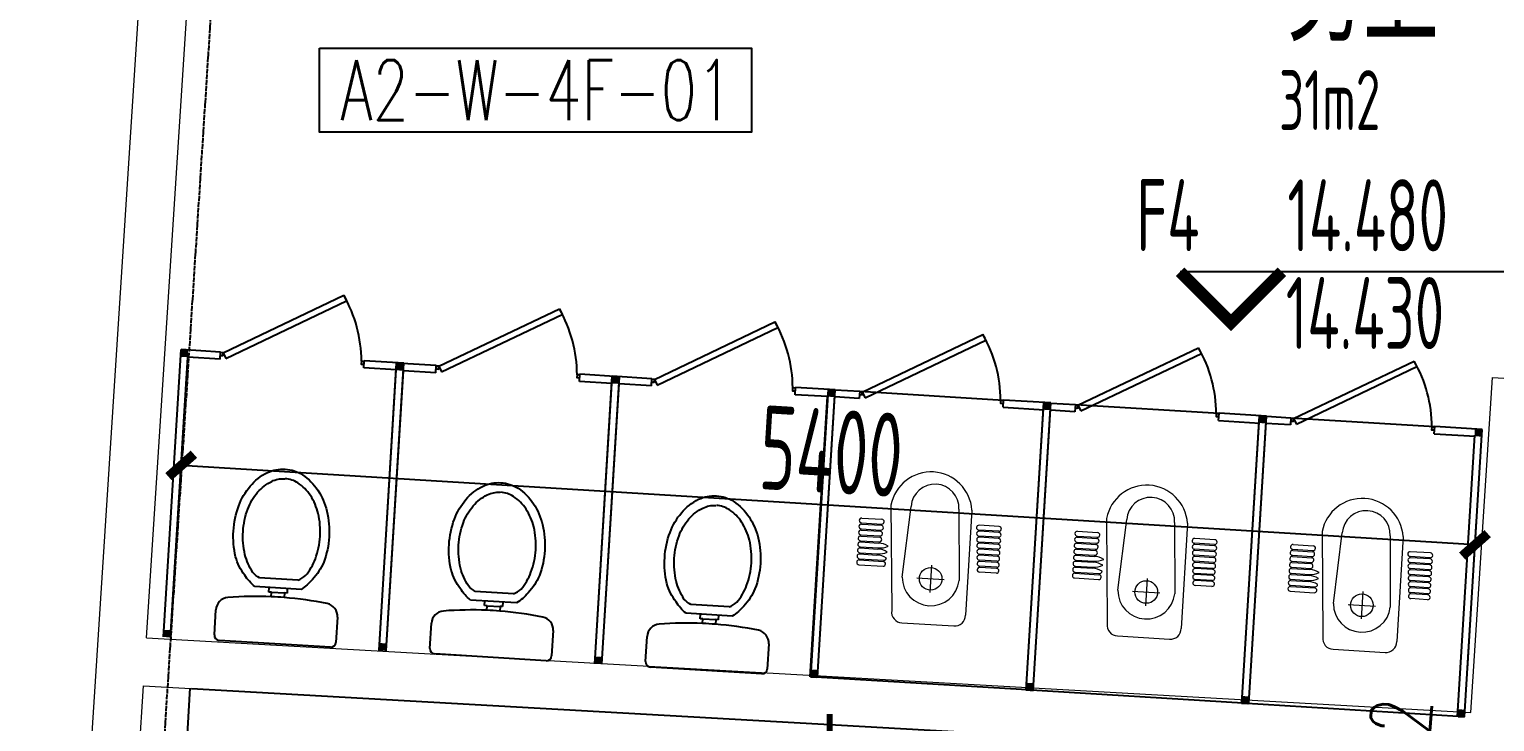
# Model space of a CAD drawing. Header units: millimetres. Extents: x 11677979 to 24947533, y -12764720 to -6308891.
# Drawn here: x 11793338 to 11799443, y -6385103 to -6382217 of the extents above; entities that cross this region are included whole.
import ezdxf
from ezdxf.enums import TextEntityAlignment as Align

# ---------------------------------------------------------------- set-up
doc = ezdxf.new("R2010")
doc.units = ezdxf.units.MM
doc.header["$LTSCALE"] = 10
for name, pattern in [('A2-RD-F4$0$AUDIT_I_130807214254-2', [0]), ('A2-RG-AXIS$0$CENTER', [2, 1.25, -0.25, 0.25, -0.25]), ('A2-RG-AXIS$0$DOTE', [2.42, 2, -0.2, 0.02, -0.2]), ('A2-RI-F4$0$A2-RD-F4$0$AUDIT_I_130807214254-2', [0]), ('A2-RI-F4$0$A2-RG-AXIS$0$CENTER', [2, 1.25, -0.25, 0.25, -0.25]), ('A2-RI-F4$0$A2-RG-AXIS$0$DOTE', [2.42, 2, -0.2, 0.02, -0.2])]:
    doc.linetypes.add(name, pattern=pattern)
for name, color, linetype in [('A2-RB-F4$0$A-DIMS-100', 1, 'Continuous'), ('A2-RD-F4$0$A-1-1-X-toilel$0$A-FIXT', 55, 'Continuous'), ('A2-RD-F4$0$B1-WC-FIXT', 55, 'A2-RD-F4$0$AUDIT_I_130807214254-2'), ('A2-RG-AXIS$0$A-GRID', 1, 'A2-RG-AXIS$0$CENTER'), ('A2-RI-F4$0$$1$A-SYMB-NUMB-T', 4, 'Continuous'), ('A2-RI-F4$0$$2$A-SYMB', 4, 'Continuous'), ('A2-RI-F4$0$A-HOLE', 2, 'Continuous'), ('A2-RI-F4$0$A-SYMB', 4, 'Continuous'), ('A2-RI-F4$0$A-SYMB-AREA', 4, 'Continuous'), ('A2-RI-F4$0$A-SYMB-DOOR', 4, 'Continuous'), ('A2-RI-F4$0$A-SYMB-NAME', 4, 'Continuous'), ('A2-RI-F4$0$A2-RB-F4$0$A-DIMS-100', 1, 'Continuous'), ('A2-RI-F4$0$A2-RD-F4$0$A-1-1-X-toilel$0$A-FIXT', 55, 'Continuous'), ('A2-RI-F4$0$A2-RD-F4$0$B1-WC-FIXT', 55, 'A2-RI-F4$0$A2-RD-F4$0$AUDIT_I_130807214254-2'), ('A2-RI-F4$0$A2-RG-AXIS$0$A-GRID', 1, 'A2-RI-F4$0$A2-RG-AXIS$0$CENTER')]:
    doc.layers.add(name, color=color, linetype=linetype)
doc.layers.add('A2-RI-F4$0$A-WALL', color=7, linetype='Continuous', lineweight=5)
doc.styles.add('A2-RB-F4$0$XD2008', font='hzs.shx', dxfattribs={"width": 0.7, "bigfont": 'hztxt.shx'})
doc.styles.add('A2-RI-F4$0$$0$XD2008', font='hzs.shx', dxfattribs={"width": 0.7, "bigfont": 'hztxt.shx'})
doc.styles.add('A2-RI-F4$0$$1$ECADI-TXT', font='simplex.shx', dxfattribs={"bigfont": 'hztxt.shx'})
doc.styles.add('A2-RI-F4$0$A2-RB-F4$0$XD2008', font='hzs.shx', dxfattribs={"width": 0.7, "bigfont": 'hztxt.shx'})
doc.styles.add('A2-RI-F4$0$ECADI', font='hzs.shx', dxfattribs={"width": 0.7, "bigfont": 'hztxt.shx'})
doc.styles.add('A2-RI-F4$0$ECADI-TXT', font='simplex.shx', dxfattribs={"bigfont": 'hztxt.shx'})
doc.dimstyles.new('A2-RB-F4$0$XD100$0', dxfattribs={"dimscale": 100, "dimtxt": 3.5, "dimasz": 1, "dimexe": 1, "dimexo": 2, "dimgap": 0.5, "dimtad": 1, "dimdec": 0, "dimdsep": 46, "dimtxsty": 'A2-RB-F4$0$XD2008', "dimblk1": 'A2-RB-F4$0$_ArchTick', "dimblk2": 'A2-RB-F4$0$_ArchTick', "dimsah": 1, "dimcen": 2.5, "dimclrt": 4, "dimaunit": 1, "dimadec": 0, "dimazin": 0, "dimtfac": 1, "dimtdec": 0, "dimtix": 1, "dimtmove": 1, "dimatfit": 3, "dimfxl": 0, "dimtolj": 1, "dimtzin": 0, "dimarcsym": 0})
doc.dimstyles.new('A2-RI-F4$0$A2-RB-F4$0$XD100$0', dxfattribs={"dimscale": 100, "dimtxt": 3.5, "dimasz": 1, "dimexe": 1, "dimexo": 2, "dimgap": 0.5, "dimtad": 1, "dimdec": 0, "dimdsep": 46, "dimtxsty": 'A2-RI-F4$0$A2-RB-F4$0$XD2008', "dimblk1": 'A2-RI-F4$0$A2-RB-F4$0$_ArchTick', "dimblk2": 'A2-RI-F4$0$A2-RB-F4$0$_ArchTick', "dimsah": 1, "dimcen": 2.5, "dimclrt": 4, "dimaunit": 1, "dimadec": 0, "dimazin": 0, "dimtfac": 1, "dimtdec": 0, "dimtix": 1, "dimtmove": 1, "dimatfit": 3, "dimfxl": 0, "dimtolj": 1, "dimtzin": 0, "dimarcsym": 0})

# ---------------------------------------------------------------- blocks, each defined once
blk = doc.blocks.new('A2-RB-F4$0$_ArchTick')
at = {"color": 0, "linetype": 'ByBlock', "const_width": 0.4}
blk.add_lwpolyline([(-0.5, -0.5), (0.5, 0.5)], dxfattribs=at)
blk = doc.blocks.new('*D312')
at = {"layer": 'A2-RB-F4$0$A-DIMS-100', "color": 0, "lineweight": -2, "transparency": 16777216}
for p, q in [((11793939.5, -6384552.2), (11793977.4, -6383935.2)), ((11799361.1, -6384366), (11793971.2, -6384035)), ((11799329.4, -6384883.1), (11799367.2, -6384266.2))]:
    blk.add_line(p, q, dxfattribs=at)
at = {"layer": 'Defpoints', "color": 0, "transparency": 16777216}
for p in [(11793971.2, -6384035), (11793927.2, -6384751.8), (11799317.1, -6385082.7)]:
    blk.add_point(p, dxfattribs=at)
at = {"layer": 'A2-RB-F4$0$A-DIMS-100', "color": 0, "lineweight": -2, "transparency": 16777216, "xscale": 100, "yscale": 100, "zscale": 100}
for p, rotation in [((11793971.2, -6384035), 176.4863543223418), ((11799361.1, -6384366), 356.4863543223418)]:
    blk.add_blockref('A2-RB-F4$0$_ArchTick', p, dxfattribs=dict(at, rotation=rotation))
at = {"layer": 'A2-RB-F4$0$A-DIMS-100', "color": 4, "transparency": 16777216, "insert": (11796680, -6383975.9), "char_height": 350, "attachment_point": 5, "rotation": 356.48635, "style": 'A2-RB-F4$0$XD2008'}
blk.add_mtext('\\A1;5400', dxfattribs=at)
blk = doc.blocks.new('A2-RD-F4$0$A-1-1-X-toilel$0$A-1-10-01~10(B1~wd)$0$A1088D2A')
at = {"layer": 'A2-RD-F4$0$A-1-1-X-toilel$0$A-FIXT'}
for p, q in [((-0.43, 0), (0.43, 0)), ((-0.47, -0.235), (-0.47, -0.04)), ((0.47, -0.04), (0.47, -0.235)), ((-0.176, -0.431), (0.181, -0.431)), ((-0.07, -0.396), (-0.05, -0.396)), ((-0.07, -0.431), (-0.07, -0.396)), ((-0.05, -0.396), (-0.05, -0.361)), ((0.05, -0.396), (-0.05, -0.396)), ((0.05, -0.361), (0.05, -0.396)), ((0.05, -0.396), (0.07, -0.396)), ((0.07, -0.396), (0.07, -0.431)), ((-0.148, -0.5), (0.148, -0.5))]:
    blk.add_line(p, q, dxfattribs=at)
for points in [[(0.002, -1.35, -0.128381), (-0.133, -1.315, -0.106268), (-0.259, -1.203, -0.085065), (-0.338, -1.047, -0.074422), (-0.368, -0.849, -0.074422), (-0.338, -0.652, -0.093985), (-0.259, -0.514, -0.073872), (-0.176, -0.431, -0.130921)], [(0.181, -0.431, -0.073872), (0.264, -0.514, -0.093985), (0.343, -0.652, -0.074422), (0.372, -0.849, -0.074422), (0.343, -1.047, -0.085065), (0.264, -1.203, -0.106268), (0.138, -1.315, -0.128381), (0.002, -1.35, -0.130921)], [(-0.148, -0.5, 0.073654), (-0.204, -0.54, 0.085065), (-0.272, -0.674, 0.074422), (-0.298, -0.849, 0.074422), (-0.272, -1.025, 0.085065), (-0.204, -1.159, 0.106268), (-0.101, -1.25, 0.128381), (-0.002, -1.276, 0.131396)], [(0.148, -0.5, -0.073654), (0.204, -0.54, -0.085065), (0.272, -0.674, -0.074422), (0.298, -0.849, -0.074422), (0.272, -1.025, -0.085065), (0.204, -1.159, -0.106268), (0.101, -1.25, -0.128381), (0.002, -1.276, -0.131396)]]:
    blk.add_lwpolyline(points, format="xyb", dxfattribs=at)
for centre, radius, start, end in [((-0.43, -0.04), 0.04, 90, 180), ((0.43, -0.04), 0.04, 0, 90), ((-0.37, -0.235), 0.1, 180, 262.0681), ((0, 2.42), 2.781, 262.0681, 268.9699), ((0, 2.42), 2.781, 271.0301, 277.9319), ((0.37, -0.235), 0.1, 277.9319, 0), ((0, 2.42), 2.781, 268.9699, 271.0301)]:
    blk.add_arc(centre, radius, start, end, dxfattribs=at)
blk = doc.blocks.new('A2-RD-F4$0$A-1-1-X-toilel$0$A-1-10-01~10(B1~wd)$0$A1088D2B')
at = {"layer": 'A2-RD-F4$0$A-1-1-X-toilel$0$A-FIXT'}
for p, q in [((-465, 0), (-465, -1200)), ((-435, 0), (-435, -1170)), ((435, 0), (435, -1170)), ((465, 0), (465, -1200)), ((-465, -1200), (-300, -1200)), ((-435, -1170), (-300, -1170)), ((-300, -1170), (-300, -1200)), ((275.9, -1174.7), (-210.9, -1444.7)), ((289.1, -1197.4), (-197.8, -1467.4)), ((289.1, -1197.4), (275.9, -1174.7)), ((300, -1170), (435, -1170)), ((300, -1170), (300, -1200)), ((300, -1200), (465, -1200)), ((-197.8, -1467.4), (-210.9, -1444.7))]:
    blk.add_line(p, q, dxfattribs=at)
for points in [[(-300, -1197.4), (-288, -1197.4), (-288, -1185.9), (-300, -1185.9)], [(299.8, -1185.9), (289.1, -1185.9), (289.1, -1197.4), (299.8, -1197.4)]]:
    blk.add_lwpolyline(points, dxfattribs=at)
blk.add_arc((270.5, -1160.6), 559.9, 183.77186, 213.23098, dxfattribs=at)
for points in [[(-465, -30), (-435, -30), (-465, 0), (-435, 0)], [(435, -30), (465, -30), (435, 0), (465, 0)], [(-465, -1200), (-435, -1200), (-465, -1170), (-435, -1170)], [(435, -1200), (465, -1200), (435, -1170), (465, -1170)]]:
    blk.add_trace(points, dxfattribs=at)
at = {"layer": 'A2-RD-F4$0$A-1-1-X-toilel$0$A-FIXT', "xscale": 539.9999999999999, "yscale": 539.9999999999999, "zscale": 539.9999999999999}
blk.add_blockref('A2-RD-F4$0$A-1-1-X-toilel$0$A-1-10-01~10(B1~wd)$0$A1088D2A', (0, 0), dxfattribs=at)
blk = doc.blocks.new('A2-RD-F4$0$BI-W-db')
at = {"layer": 'A2-RD-F4$0$A-1-1-X-toilel$0$A-FIXT'}
for points in [[(-10400, 6726), (-10370, 6726), (-10400, 6756), (-10370, 6756)], [(-9230, 6726), (-9200, 6726), (-9230, 6756), (-9200, 6756)], [(-10400, 5826), (-10370, 5826), (-10400, 5856), (-10370, 5856)], [(-9230, 5826), (-9200, 5826), (-9230, 5856), (-9200, 5856)]]:
    blk.add_trace(points, dxfattribs=at)
at = {"layer": 'A2-RD-F4$0$B1-WC-FIXT'}
for p, q in [((-10400, 6755.9), (-10400, 6730.5)), ((-9200, 6755.9), (-10400, 6755.9)), ((-10400, 5851.4), (-10400, 6755.9)), ((-10400, 6726), (-9225.4, 6726)), ((-9230, 6623.5), (-9230, 6726)), ((-9200, 6755.9), (-9200, 6730.5)), ((-9200, 6726), (-9200, 6623.5)), ((-9200, 6623.5), (-9230, 6623.5)), ((-9202.6, 6612.6), (-9225.3, 6599.5)), ((-9225.3, 6599.5), (-8955.3, 6112.6)), ((-9202.6, 6612.6), (-8932.6, 6125.7)), ((-9230, 6023.5), (-9230, 5851.4)), ((-9230, 6023.5), (-9200, 6023.5)), ((-9200, 5826), (-9200, 6023.5)), ((-9225.4, 5856), (-10400, 5856)), ((-10400, 5851.4), (-10400, 5826)), ((-10400, 5826), (-10400, 5851.4)), ((-10400, 5826), (-9200, 5826))]:
    blk.add_line(p, q, dxfattribs=at)
at = {"layer": 'A2-RD-F4$0$B1-WC-FIXT', "color": 3}
blk.add_line((-9200, 6623.5), (-9200, 6023.5), dxfattribs=at)
at = {"layer": 'A2-RD-F4$0$B1-WC-FIXT', "lineweight": 13}
for p, q in [((-9911.9, 6592.4), (-9911.9, 6592.4)), ((-9901.9, 6582.4), (-9901.9, 6482)), ((-9896.9, 6582.4), (-9896.9, 6480.1)), ((-9886.9, 6592.4), (-9886.9, 6592.4)), ((-9876.9, 6582.4), (-9876.9, 6510)), ((-9871.9, 6582.4), (-9871.9, 6508)), ((-9861.9, 6592.4), (-9861.9, 6592.4)), ((-9851.9, 6582.4), (-9851.9, 6508)), ((-9846.9, 6582.4), (-9846.9, 6506.1)), ((-9836.9, 6592.4), (-9836.9, 6592.4)), ((-9826.9, 6582.4), (-9826.9, 6506.1)), ((-9821.9, 6582.4), (-9821.9, 6504.1)), ((-9811.9, 6592.4), (-9811.9, 6592.4)), ((-9801.9, 6582.4), (-9801.9, 6504.1)), ((-9796.9, 6582.4), (-9796.9, 6502.2)), ((-9786.9, 6592.4), (-9786.9, 6592.4)), ((-9776.9, 6582.4), (-9776.9, 6502.2)), ((-9771.9, 6582.4), (-9771.9, 6500.3)), ((-9761.9, 6592.4), (-9761.9, 6592.4)), ((-9751.9, 6582.4), (-9751.9, 6500.3)), ((-9746.9, 6582.4), (-9746.9, 6498.3)), ((-9736.9, 6592.4), (-9736.9, 6592.4)), ((-9726.9, 6582.4), (-9726.9, 6498.3)), ((-9911.9, 6472), (-9911.9, 6472)), ((-9886.9, 6472), (-9886.9, 6472)), ((-9861.9, 6472), (-9861.9, 6472)), ((-9811.9, 6494.1), (-9811.9, 6494.1)), ((-9786.9, 6492.2), (-9786.9, 6492.2)), ((-9761.9, 6490.3), (-9761.9, 6490.3)), ((-9736.9, 6488.3), (-9736.9, 6488.3)), ((-9665.6, 6464.5), (-10104.5, 6434.6)), ((-9886.9, 6470.1), (-9886.9, 6470.1)), ((-9861.9, 6468.1), (-9861.9, 6468.1)), ((-9836.9, 6466.2), (-9836.9, 6466.2)), ((-10152, 6389.2), (-10152, 6172.3)), ((-9962, 6399.4), (-9665.6, 6380.7)), ((-9962, 6337.9), (-9962, 6223.6)), ((-9904.8, 6280.7), (-10019.1, 6280.7)), ((-9665.6, 6180.7), (-9962, 6162.1)), ((-9665.6, 6126.8), (-10104.5, 6126.8)), ((-9921.9, 6009), (-9921.9, 6079.5)), ((-9921.9, 6009), (-9921.9, 6079.5)), ((-9911.9, 6089.5), (-9911.9, 6089.5)), ((-9911.9, 6089.5), (-9911.9, 6089.5)), ((-9901.9, 6009), (-9901.9, 6079.5)), ((-9901.9, 6009), (-9901.9, 6079.5)), ((-9896.9, 6009), (-9896.9, 6081.4)), ((-9896.9, 6009), (-9896.9, 6081.4)), ((-9886.9, 6091.4), (-9886.9, 6091.4)), ((-9886.9, 6091.4), (-9886.9, 6091.4)), ((-9886.9, 6089.5), (-9886.9, 6089.5)), ((-9886.9, 6089.5), (-9886.9, 6089.5)), ((-9876.9, 6009), (-9876.9, 6081.4)), ((-9876.9, 6009), (-9876.9, 6081.4)), ((-9871.9, 6009), (-9871.9, 6083.4)), ((-9871.9, 6009), (-9871.9, 6083.4)), ((-9861.9, 6093.4), (-9861.9, 6093.4)), ((-9861.9, 6093.4), (-9861.9, 6093.4)), ((-9861.9, 6089.5), (-9861.9, 6089.5)), ((-9861.9, 6089.5), (-9861.9, 6089.5)), ((-9851.9, 6009), (-9851.9, 6083.4)), ((-9851.9, 6009), (-9851.9, 6083.4)), ((-9846.9, 6009), (-9846.9, 6085.3)), ((-9846.9, 6009), (-9846.9, 6085.3)), ((-9836.9, 6095.3), (-9836.9, 6095.3)), ((-9836.9, 6095.3), (-9836.9, 6095.3)), ((-9826.9, 6009), (-9826.9, 6085.3)), ((-9826.9, 6009), (-9826.9, 6085.3)), ((-9821.9, 6009), (-9821.9, 6087.3)), ((-9821.9, 6009), (-9821.9, 6087.3)), ((-9811.9, 6097.3), (-9811.9, 6097.3)), ((-9811.9, 6097.3), (-9811.9, 6097.3)), ((-9801.9, 6009), (-9801.9, 6087.3)), ((-9801.9, 6009), (-9801.9, 6087.3)), ((-9796.9, 6009), (-9796.9, 6089.2)), ((-9796.9, 6009), (-9796.9, 6089.2)), ((-9786.9, 6099.2), (-9786.9, 6099.2)), ((-9786.9, 6099.2), (-9786.9, 6099.2)), ((-9776.9, 6009), (-9776.9, 6089.2)), ((-9776.9, 6009), (-9776.9, 6089.2)), ((-9771.9, 6009), (-9771.9, 6091.1)), ((-9771.9, 6009), (-9771.9, 6091.1)), ((-9761.9, 6101.1), (-9761.9, 6101.1)), ((-9761.9, 6101.1), (-9761.9, 6101.1)), ((-9751.9, 6009), (-9751.9, 6091.1)), ((-9751.9, 6009), (-9751.9, 6091.1)), ((-9746.9, 6009), (-9746.9, 6093.1)), ((-9746.9, 6009), (-9746.9, 6093.1)), ((-9736.9, 6103.1), (-9736.9, 6103.1)), ((-9736.9, 6103.1), (-9736.9, 6103.1)), ((-9726.9, 6009), (-9726.9, 6093.1)), ((-9726.9, 6009), (-9726.9, 6093.1)), ((-9911.9, 5999), (-9911.9, 5999)), ((-9911.9, 5999), (-9911.9, 5999)), ((-9886.9, 5999), (-9886.9, 5999)), ((-9886.9, 5999), (-9886.9, 5999)), ((-9861.9, 5999), (-9861.9, 5999)), ((-9861.9, 5999), (-9861.9, 5999)), ((-9836.9, 5999), (-9836.9, 5999)), ((-9836.9, 5999), (-9836.9, 5999)), ((-9811.9, 5999), (-9811.9, 5999)), ((-9811.9, 5999), (-9811.9, 5999)), ((-9786.9, 5999), (-9786.9, 5999)), ((-9786.9, 5999), (-9786.9, 5999)), ((-9761.9, 5999), (-9761.9, 5999)), ((-9761.9, 5999), (-9761.9, 5999)), ((-9736.9, 5999), (-9736.9, 5999)), ((-9736.9, 5999), (-9736.9, 5999))]:
    blk.add_line(p, q, dxfattribs=at)
at = {"layer": 'A2-RD-F4$0$B1-WC-FIXT'}
for points in [[(-9214.1, 6623.4), (-9214.1, 6612.6), (-9202.6, 6612.6), (-9202.6, 6623.4)], [(-9202.6, 6023.5), (-9202.6, 6035.5), (-9214.1, 6035.5), (-9214.1, 6023.5)]]:
    blk.add_lwpolyline(points, dxfattribs=at)
at = {"layer": 'A2-RD-F4$0$B1-WC-FIXT', "lineweight": 13}
blk.add_lwpolyline([(-9921.9, 6582.4), (-9921.9, 6482)], dxfattribs=at)
blk.add_circle((-9962, 6280.7), 47.1, dxfattribs=at)
for centre, radius, start, end in [((-9911.9, 6582.4), 10, 90, 180), ((-9911.9, 6582.4), 10, 0, 90), ((-9886.9, 6582.4), 10, 90, 180), ((-9886.9, 6582.4), 10, 0, 90), ((-9861.9, 6582.4), 10, 90, 180), ((-9861.9, 6582.4), 10, 0, 90), ((-9836.9, 6582.4), 10, 90, 180), ((-9836.9, 6582.4), 10, 0, 90), ((-9811.9, 6582.4), 10, 90, 180), ((-9811.9, 6582.4), 10, 0, 90), ((-9786.9, 6582.4), 10, 90, 180), ((-9786.9, 6582.4), 10, 0, 90), ((-9761.9, 6582.4), 10, 90, 180), ((-9761.9, 6582.4), 10, 0, 90), ((-9736.9, 6582.4), 10, 90, 180), ((-9736.9, 6582.4), 10, 0, 90), ((-9911.9, 6482), 10, 180, 270), ((-9911.9, 6482), 10, 270, 0), ((-9886.9, 6480.1), 10, 180, 270), ((-9950.5, 6507.2), 73.7, 329.71903, 2.13865), ((-9798.3, 6505.3), 73.7, 177.85892, 210.27886), ((-9925.5, 6505.3), 73.7, 329.71903, 2.13865), ((-9773.3, 6503.3), 73.7, 177.85892, 210.27886), ((-9900.5, 6503.3), 73.7, 329.71903, 2.13865), ((-9811.9, 6504.1), 10, 180, 270), ((-9811.9, 6504.1), 10, 270, 0), ((-9786.9, 6502.2), 10, 180, 270), ((-9786.9, 6502.2), 10, 270, 0), ((-9761.9, 6500.3), 10, 180, 270), ((-9761.9, 6500.3), 10, 270, 0), ((-9736.9, 6498.3), 10, 180, 270), ((-9736.9, 6498.3), 10, 270, 0), ((-10108.2, 6391), 43.8, 85.14511, 182.41268), ((-9687.2, 6295.7), 170.2, 277.27101, 82.7287), ((-9955.6, 6280.7), 118.8, 93.04874, 266.95126), ((-9667, 6280.7), 100, 270.77498, 89.22502), ((-10108.2, 6170.4), 43.8, 177.58732, 274.85489), ((-9911.9, 6079.5), 10, 90, 180), ((-9911.9, 6079.5), 10, 90, 180), ((-9911.9, 6079.5), 10, 0, 90), ((-9911.9, 6079.5), 10, 0, 90), ((-9886.9, 6081.4), 10, 90, 180), ((-9886.9, 6081.4), 10, 90, 180), ((-9886.9, 6081.4), 10, 0, 90), ((-9886.9, 6081.4), 10, 0, 90), ((-9861.9, 6083.4), 10, 90, 180), ((-9861.9, 6083.4), 10, 90, 180), ((-9861.9, 6083.4), 10, 0, 90), ((-9861.9, 6083.4), 10, 0, 90), ((-9836.9, 6085.3), 10, 90, 180), ((-9836.9, 6085.3), 10, 90, 180), ((-9836.9, 6085.3), 10, 0, 90), ((-9836.9, 6085.3), 10, 0, 90), ((-9811.9, 6087.3), 10, 90, 180), ((-9811.9, 6087.3), 10, 90, 180), ((-9811.9, 6087.3), 10, 0, 90), ((-9811.9, 6087.3), 10, 0, 90), ((-9786.9, 6089.2), 10, 90, 180), ((-9786.9, 6089.2), 10, 90, 180), ((-9786.9, 6089.2), 10, 0, 90), ((-9786.9, 6089.2), 10, 0, 90), ((-9761.9, 6091.1), 10, 90, 180), ((-9761.9, 6091.1), 10, 90, 180), ((-9761.9, 6091.1), 10, 0, 90), ((-9761.9, 6091.1), 10, 0, 90), ((-9736.9, 6093.1), 10, 90, 180), ((-9736.9, 6093.1), 10, 90, 180), ((-9736.9, 6093.1), 10, 0, 90), ((-9736.9, 6093.1), 10, 0, 90), ((-9911.9, 6009), 10, 180, 270), ((-9911.9, 6009), 10, 180, 270), ((-9911.9, 6009), 10, 270, 0), ((-9911.9, 6009), 10, 270, 0), ((-9886.9, 6009), 10, 180, 270), ((-9886.9, 6009), 10, 180, 270), ((-9886.9, 6009), 10, 270, 0), ((-9886.9, 6009), 10, 270, 0), ((-9861.9, 6009), 10, 180, 270), ((-9861.9, 6009), 10, 180, 270), ((-9861.9, 6009), 10, 270, 0), ((-9861.9, 6009), 10, 270, 0), ((-9836.9, 6009), 10, 180, 270), ((-9836.9, 6009), 10, 180, 270), ((-9836.9, 6009), 10, 270, 0), ((-9836.9, 6009), 10, 270, 0), ((-9811.9, 6009), 10, 180, 270), ((-9811.9, 6009), 10, 180, 270), ((-9811.9, 6009), 10, 270, 0), ((-9811.9, 6009), 10, 270, 0), ((-9786.9, 6009), 10, 180, 270), ((-9786.9, 6009), 10, 180, 270), ((-9786.9, 6009), 10, 270, 0), ((-9786.9, 6009), 10, 270, 0), ((-9761.9, 6009), 10, 180, 270), ((-9761.9, 6009), 10, 180, 270), ((-9761.9, 6009), 10, 270, 0), ((-9761.9, 6009), 10, 270, 0), ((-9736.9, 6009), 10, 180, 270), ((-9736.9, 6009), 10, 180, 270), ((-9736.9, 6009), 10, 270, 0), ((-9736.9, 6009), 10, 270, 0)]:
    blk.add_arc(centre, radius, start, end, dxfattribs=at)
at = {"layer": 'A2-RD-F4$0$B1-WC-FIXT'}
blk.add_arc((-9239.4, 6594), 559.9, 273.77186, 303.23098, dxfattribs=at)
blk = doc.blocks.new('A2-RD-F4')
at = {"layer": 'A2-RD-F4$0$A-1-1-X-toilel$0$A-FIXT'}
for name, p, rotation in [('A2-RD-F4$0$A-1-1-X-toilel$0$A-1-10-01~10(B1~wd)$0$A1088D2B', (11794361.4, -6384778.3), 176.5004429497951), ('A2-RD-F4$0$A-1-1-X-toilel$0$A-1-10-01~10(B1~wd)$0$A1088D2B', (11795259.7, -6384834.6), 176.5004429497951), ('A2-RD-F4$0$A-1-1-X-toilel$0$A-1-10-01~10(B1~wd)$0$A1088D2B', (11796158, -6384889.5), 176.5004429497951), ('A2-RD-F4$0$BI-W-db', (11803972.8, -6374948.9), 86.48708378773983), ('A2-RD-F4$0$BI-W-db', (11804871.1, -6375004.1), 86.48708378773983), ('A2-RD-F4$0$BI-W-db', (11805769.4, -6375059.3), 86.48708378773983)]:
    blk.add_blockref(name, p, dxfattribs=dict(at, rotation=rotation))
blk = doc.blocks.new('A2-RG-AXIS')
at = {"layer": 'A2-RG-AXIS$0$A-GRID', "linetype": 'A2-RG-AXIS$0$DOTE'}
blk.add_line((11795338.9, -6362795.8), (11793349.7, -6393734.2), dxfattribs=at)
for radius in [316700, 313400]:
    blk.add_arc((11778730.7, -6694178.7), radius, 75.589285, 95.407644, dxfattribs=at)
blk = doc.blocks.new('A2-RI-F4$0$5erhfh')
at = {"layer": 'A2-RI-F4$0$A-SYMB-AREA', "style": 'A2-RI-F4$0$ECADI', "width": 0.7}
blk.add_attdef('340M2', text='', height=2.5, dxfattribs=at).set_placement((0, 1.25), align=Align.MIDDLE_LEFT)
at = {"layer": 'A2-RI-F4$0$A-SYMB-NAME', "style": 'A2-RI-F4$0$ECADI', "width": 0.7}
blk.add_attdef('CHINESENAME', (-12.292, 3.087), '', height=4.5, dxfattribs=at)
blk = doc.blocks.new('A2-RI-F4$0$A2-RB-F4$0$_ArchTick')
at = {"color": 0, "linetype": 'ByBlock', "const_width": 0.4}
blk.add_lwpolyline([(-0.5, -0.5), (0.5, 0.5)], dxfattribs=at)
blk = doc.blocks.new('*D837')
at = {"layer": 'A2-RI-F4$0$A2-RB-F4$0$A-DIMS-100', "color": 0, "lineweight": -2, "transparency": 16777216}
for p, q in [((11793939.5, -6384552.2), (11793977.4, -6383935.2)), ((11799361.1, -6384366), (11793971.2, -6384035)), ((11799329.4, -6384883.1), (11799367.2, -6384266.2))]:
    blk.add_line(p, q, dxfattribs=at)
at = {"layer": 'Defpoints', "color": 0, "transparency": 16777216}
for p in [(11793971.2, -6384035), (11793927.2, -6384751.8), (11799317.1, -6385082.7)]:
    blk.add_point(p, dxfattribs=at)
at = {"layer": 'A2-RI-F4$0$A2-RB-F4$0$A-DIMS-100', "color": 0, "lineweight": -2, "transparency": 16777216, "xscale": 100, "yscale": 100, "zscale": 100}
for p, rotation in [((11793971.2, -6384035), 176.4863543223418), ((11799361.1, -6384366), 356.4863543223418)]:
    blk.add_blockref('A2-RI-F4$0$A2-RB-F4$0$_ArchTick', p, dxfattribs=dict(at, rotation=rotation))
at = {"layer": 'A2-RI-F4$0$A2-RB-F4$0$A-DIMS-100', "color": 4, "transparency": 16777216, "insert": (11796680, -6383975.9), "char_height": 350, "attachment_point": 5, "rotation": 356.48635, "style": 'A2-RI-F4$0$A2-RB-F4$0$XD2008'}
blk.add_mtext('\\A1;5400', dxfattribs=at)
blk = doc.blocks.new('A2-RI-F4$0$A2-RD-F4$0$A-1-1-X-toilel$0$A-1-10-01~10(B1~wd)$0$A1088D2A')
at = {"layer": 'A2-RI-F4$0$A2-RD-F4$0$A-1-1-X-toilel$0$A-FIXT'}
for p, q in [((-0.43, 0), (0.43, 0)), ((-0.47, -0.235), (-0.47, -0.04)), ((0.47, -0.04), (0.47, -0.235)), ((-0.176, -0.431), (0.181, -0.431)), ((-0.07, -0.396), (-0.05, -0.396)), ((-0.07, -0.431), (-0.07, -0.396)), ((-0.05, -0.396), (-0.05, -0.361)), ((0.05, -0.396), (-0.05, -0.396)), ((0.05, -0.361), (0.05, -0.396)), ((0.05, -0.396), (0.07, -0.396)), ((0.07, -0.396), (0.07, -0.431)), ((-0.148, -0.5), (0.148, -0.5))]:
    blk.add_line(p, q, dxfattribs=at)
for points in [[(0.002, -1.35, -0.128381), (-0.133, -1.315, -0.106268), (-0.259, -1.203, -0.085065), (-0.338, -1.047, -0.074422), (-0.368, -0.849, -0.074422), (-0.338, -0.652, -0.093985), (-0.259, -0.514, -0.073872), (-0.176, -0.431, -0.130921)], [(0.181, -0.431, -0.073872), (0.264, -0.514, -0.093985), (0.343, -0.652, -0.074422), (0.372, -0.849, -0.074422), (0.343, -1.047, -0.085065), (0.264, -1.203, -0.106268), (0.138, -1.315, -0.128381), (0.002, -1.35, -0.130921)], [(-0.148, -0.5, 0.073654), (-0.204, -0.54, 0.085065), (-0.272, -0.674, 0.074422), (-0.298, -0.849, 0.074422), (-0.272, -1.025, 0.085065), (-0.204, -1.159, 0.106268), (-0.101, -1.25, 0.128381), (-0.002, -1.276, 0.131396)], [(0.148, -0.5, -0.073654), (0.204, -0.54, -0.085065), (0.272, -0.674, -0.074422), (0.298, -0.849, -0.074422), (0.272, -1.025, -0.085065), (0.204, -1.159, -0.106268), (0.101, -1.25, -0.128381), (0.002, -1.276, -0.131396)]]:
    blk.add_lwpolyline(points, format="xyb", dxfattribs=at)
for centre, radius, start, end in [((-0.43, -0.04), 0.04, 90, 180), ((0.43, -0.04), 0.04, 0, 90), ((-0.37, -0.235), 0.1, 180, 262.0681), ((0, 2.42), 2.781, 262.0681, 268.9699), ((0, 2.42), 2.781, 271.0301, 277.9319), ((0.37, -0.235), 0.1, 277.9319, 0), ((0, 2.42), 2.781, 268.9699, 271.0301)]:
    blk.add_arc(centre, radius, start, end, dxfattribs=at)
blk = doc.blocks.new('A2-RI-F4$0$A2-RD-F4$0$A-1-1-X-toilel$0$A-1-10-01~10(B1~wd)$0$A1088D2B')
at = {"layer": 'A2-RI-F4$0$A2-RD-F4$0$A-1-1-X-toilel$0$A-FIXT'}
for p, q in [((-465, 0), (-465, -1200)), ((-435, 0), (-435, -1170)), ((435, 0), (435, -1170)), ((465, 0), (465, -1200)), ((-465, -1200), (-300, -1200)), ((-435, -1170), (-300, -1170)), ((-300, -1170), (-300, -1200)), ((275.9, -1174.7), (-210.9, -1444.7)), ((289.1, -1197.4), (-197.8, -1467.4)), ((289.1, -1197.4), (275.9, -1174.7)), ((300, -1170), (435, -1170)), ((300, -1170), (300, -1200)), ((300, -1200), (465, -1200)), ((-197.8, -1467.4), (-210.9, -1444.7))]:
    blk.add_line(p, q, dxfattribs=at)
for points in [[(-300, -1197.4), (-288, -1197.4), (-288, -1185.9), (-300, -1185.9)], [(299.8, -1185.9), (289.1, -1185.9), (289.1, -1197.4), (299.8, -1197.4)]]:
    blk.add_lwpolyline(points, dxfattribs=at)
blk.add_arc((270.5, -1160.6), 559.9, 183.77186, 213.23098, dxfattribs=at)
for points in [[(-465, -30), (-435, -30), (-465, 0), (-435, 0)], [(435, -30), (465, -30), (435, 0), (465, 0)], [(-465, -1200), (-435, -1200), (-465, -1170), (-435, -1170)], [(435, -1200), (465, -1200), (435, -1170), (465, -1170)]]:
    blk.add_trace(points, dxfattribs=at)
at = {"layer": 'A2-RI-F4$0$A2-RD-F4$0$A-1-1-X-toilel$0$A-FIXT', "xscale": 539.9999999999999, "yscale": 539.9999999999999, "zscale": 539.9999999999999}
blk.add_blockref('A2-RI-F4$0$A2-RD-F4$0$A-1-1-X-toilel$0$A-1-10-01~10(B1~wd)$0$A1088D2A', (0, 0), dxfattribs=at)
blk = doc.blocks.new('A2-RI-F4$0$A2-RD-F4$0$BI-W-db')
at = {"layer": 'A2-RI-F4$0$A2-RD-F4$0$A-1-1-X-toilel$0$A-FIXT'}
for points in [[(-10400, 6726), (-10370, 6726), (-10400, 6756), (-10370, 6756)], [(-9230, 6726), (-9200, 6726), (-9230, 6756), (-9200, 6756)], [(-10400, 5826), (-10370, 5826), (-10400, 5856), (-10370, 5856)], [(-9230, 5826), (-9200, 5826), (-9230, 5856), (-9200, 5856)]]:
    blk.add_trace(points, dxfattribs=at)
at = {"layer": 'A2-RI-F4$0$A2-RD-F4$0$B1-WC-FIXT'}
for p, q in [((-10400, 6755.9), (-10400, 6730.5)), ((-9200, 6755.9), (-10400, 6755.9)), ((-10400, 5851.4), (-10400, 6755.9)), ((-10400, 6726), (-9225.4, 6726)), ((-9230, 6623.5), (-9230, 6726)), ((-9200, 6755.9), (-9200, 6730.5)), ((-9200, 6726), (-9200, 6623.5)), ((-9200, 6623.5), (-9230, 6623.5)), ((-9202.6, 6612.6), (-9225.3, 6599.5)), ((-9225.3, 6599.5), (-8955.3, 6112.6)), ((-9202.6, 6612.6), (-8932.6, 6125.7)), ((-9230, 6023.5), (-9230, 5851.4)), ((-9230, 6023.5), (-9200, 6023.5)), ((-9200, 5826), (-9200, 6023.5)), ((-9225.4, 5856), (-10400, 5856)), ((-10400, 5851.4), (-10400, 5826)), ((-10400, 5826), (-10400, 5851.4)), ((-10400, 5826), (-9200, 5826))]:
    blk.add_line(p, q, dxfattribs=at)
at = {"layer": 'A2-RI-F4$0$A2-RD-F4$0$B1-WC-FIXT', "color": 3}
blk.add_line((-9200, 6623.5), (-9200, 6023.5), dxfattribs=at)
at = {"layer": 'A2-RI-F4$0$A2-RD-F4$0$B1-WC-FIXT', "lineweight": 13}
for p, q in [((-9911.9, 6592.4), (-9911.9, 6592.4)), ((-9901.9, 6582.4), (-9901.9, 6482)), ((-9896.9, 6582.4), (-9896.9, 6480.1)), ((-9886.9, 6592.4), (-9886.9, 6592.4)), ((-9876.9, 6582.4), (-9876.9, 6510)), ((-9871.9, 6582.4), (-9871.9, 6508)), ((-9861.9, 6592.4), (-9861.9, 6592.4)), ((-9851.9, 6582.4), (-9851.9, 6508)), ((-9846.9, 6582.4), (-9846.9, 6506.1)), ((-9836.9, 6592.4), (-9836.9, 6592.4)), ((-9826.9, 6582.4), (-9826.9, 6506.1)), ((-9821.9, 6582.4), (-9821.9, 6504.1)), ((-9811.9, 6592.4), (-9811.9, 6592.4)), ((-9801.9, 6582.4), (-9801.9, 6504.1)), ((-9796.9, 6582.4), (-9796.9, 6502.2)), ((-9786.9, 6592.4), (-9786.9, 6592.4)), ((-9776.9, 6582.4), (-9776.9, 6502.2)), ((-9771.9, 6582.4), (-9771.9, 6500.3)), ((-9761.9, 6592.4), (-9761.9, 6592.4)), ((-9751.9, 6582.4), (-9751.9, 6500.3)), ((-9746.9, 6582.4), (-9746.9, 6498.3)), ((-9736.9, 6592.4), (-9736.9, 6592.4)), ((-9726.9, 6582.4), (-9726.9, 6498.3)), ((-9911.9, 6472), (-9911.9, 6472)), ((-9886.9, 6472), (-9886.9, 6472)), ((-9861.9, 6472), (-9861.9, 6472)), ((-9811.9, 6494.1), (-9811.9, 6494.1)), ((-9786.9, 6492.2), (-9786.9, 6492.2)), ((-9761.9, 6490.3), (-9761.9, 6490.3)), ((-9736.9, 6488.3), (-9736.9, 6488.3)), ((-9665.6, 6464.5), (-10104.5, 6434.6)), ((-9886.9, 6470.1), (-9886.9, 6470.1)), ((-9861.9, 6468.1), (-9861.9, 6468.1)), ((-9836.9, 6466.2), (-9836.9, 6466.2)), ((-10152, 6389.2), (-10152, 6172.3)), ((-9962, 6399.4), (-9665.6, 6380.7)), ((-9962, 6337.9), (-9962, 6223.6)), ((-9904.8, 6280.7), (-10019.1, 6280.7)), ((-9665.6, 6180.7), (-9962, 6162.1)), ((-9665.6, 6126.8), (-10104.5, 6126.8)), ((-9921.9, 6009), (-9921.9, 6079.5)), ((-9921.9, 6009), (-9921.9, 6079.5)), ((-9911.9, 6089.5), (-9911.9, 6089.5)), ((-9911.9, 6089.5), (-9911.9, 6089.5)), ((-9901.9, 6009), (-9901.9, 6079.5)), ((-9901.9, 6009), (-9901.9, 6079.5)), ((-9896.9, 6009), (-9896.9, 6081.4)), ((-9896.9, 6009), (-9896.9, 6081.4)), ((-9886.9, 6091.4), (-9886.9, 6091.4)), ((-9886.9, 6091.4), (-9886.9, 6091.4)), ((-9886.9, 6089.5), (-9886.9, 6089.5)), ((-9886.9, 6089.5), (-9886.9, 6089.5)), ((-9876.9, 6009), (-9876.9, 6081.4)), ((-9876.9, 6009), (-9876.9, 6081.4)), ((-9871.9, 6009), (-9871.9, 6083.4)), ((-9871.9, 6009), (-9871.9, 6083.4)), ((-9861.9, 6093.4), (-9861.9, 6093.4)), ((-9861.9, 6093.4), (-9861.9, 6093.4)), ((-9861.9, 6089.5), (-9861.9, 6089.5)), ((-9861.9, 6089.5), (-9861.9, 6089.5)), ((-9851.9, 6009), (-9851.9, 6083.4)), ((-9851.9, 6009), (-9851.9, 6083.4)), ((-9846.9, 6009), (-9846.9, 6085.3)), ((-9846.9, 6009), (-9846.9, 6085.3)), ((-9836.9, 6095.3), (-9836.9, 6095.3)), ((-9836.9, 6095.3), (-9836.9, 6095.3)), ((-9826.9, 6009), (-9826.9, 6085.3)), ((-9826.9, 6009), (-9826.9, 6085.3)), ((-9821.9, 6009), (-9821.9, 6087.3)), ((-9821.9, 6009), (-9821.9, 6087.3)), ((-9811.9, 6097.3), (-9811.9, 6097.3)), ((-9811.9, 6097.3), (-9811.9, 6097.3)), ((-9801.9, 6009), (-9801.9, 6087.3)), ((-9801.9, 6009), (-9801.9, 6087.3)), ((-9796.9, 6009), (-9796.9, 6089.2)), ((-9796.9, 6009), (-9796.9, 6089.2)), ((-9786.9, 6099.2), (-9786.9, 6099.2)), ((-9786.9, 6099.2), (-9786.9, 6099.2)), ((-9776.9, 6009), (-9776.9, 6089.2)), ((-9776.9, 6009), (-9776.9, 6089.2)), ((-9771.9, 6009), (-9771.9, 6091.1)), ((-9771.9, 6009), (-9771.9, 6091.1)), ((-9761.9, 6101.1), (-9761.9, 6101.1)), ((-9761.9, 6101.1), (-9761.9, 6101.1)), ((-9751.9, 6009), (-9751.9, 6091.1)), ((-9751.9, 6009), (-9751.9, 6091.1)), ((-9746.9, 6009), (-9746.9, 6093.1)), ((-9746.9, 6009), (-9746.9, 6093.1)), ((-9736.9, 6103.1), (-9736.9, 6103.1)), ((-9736.9, 6103.1), (-9736.9, 6103.1)), ((-9726.9, 6009), (-9726.9, 6093.1)), ((-9726.9, 6009), (-9726.9, 6093.1)), ((-9911.9, 5999), (-9911.9, 5999)), ((-9911.9, 5999), (-9911.9, 5999)), ((-9886.9, 5999), (-9886.9, 5999)), ((-9886.9, 5999), (-9886.9, 5999)), ((-9861.9, 5999), (-9861.9, 5999)), ((-9861.9, 5999), (-9861.9, 5999)), ((-9836.9, 5999), (-9836.9, 5999)), ((-9836.9, 5999), (-9836.9, 5999)), ((-9811.9, 5999), (-9811.9, 5999)), ((-9811.9, 5999), (-9811.9, 5999)), ((-9786.9, 5999), (-9786.9, 5999)), ((-9786.9, 5999), (-9786.9, 5999)), ((-9761.9, 5999), (-9761.9, 5999)), ((-9761.9, 5999), (-9761.9, 5999)), ((-9736.9, 5999), (-9736.9, 5999)), ((-9736.9, 5999), (-9736.9, 5999))]:
    blk.add_line(p, q, dxfattribs=at)
at = {"layer": 'A2-RI-F4$0$A2-RD-F4$0$B1-WC-FIXT'}
for points in [[(-9214.1, 6623.4), (-9214.1, 6612.6), (-9202.6, 6612.6), (-9202.6, 6623.4)], [(-9202.6, 6023.5), (-9202.6, 6035.5), (-9214.1, 6035.5), (-9214.1, 6023.5)]]:
    blk.add_lwpolyline(points, dxfattribs=at)
at = {"layer": 'A2-RI-F4$0$A2-RD-F4$0$B1-WC-FIXT', "lineweight": 13}
blk.add_lwpolyline([(-9921.9, 6582.4), (-9921.9, 6482)], dxfattribs=at)
blk.add_circle((-9962, 6280.7), 47.1, dxfattribs=at)
for centre, radius, start, end in [((-9911.9, 6582.4), 10, 90, 180), ((-9911.9, 6582.4), 10, 0, 90), ((-9886.9, 6582.4), 10, 90, 180), ((-9886.9, 6582.4), 10, 0, 90), ((-9861.9, 6582.4), 10, 90, 180), ((-9861.9, 6582.4), 10, 0, 90), ((-9836.9, 6582.4), 10, 90, 180), ((-9836.9, 6582.4), 10, 0, 90), ((-9811.9, 6582.4), 10, 90, 180), ((-9811.9, 6582.4), 10, 0, 90), ((-9786.9, 6582.4), 10, 90, 180), ((-9786.9, 6582.4), 10, 0, 90), ((-9761.9, 6582.4), 10, 90, 180), ((-9761.9, 6582.4), 10, 0, 90), ((-9736.9, 6582.4), 10, 90, 180), ((-9736.9, 6582.4), 10, 0, 90), ((-9911.9, 6482), 10, 180, 270), ((-9911.9, 6482), 10, 270, 0), ((-9886.9, 6480.1), 10, 180, 270), ((-9950.5, 6507.2), 73.7, 329.71903, 2.13865), ((-9798.3, 6505.3), 73.7, 177.85892, 210.27886), ((-9925.5, 6505.3), 73.7, 329.71903, 2.13865), ((-9773.3, 6503.3), 73.7, 177.85892, 210.27886), ((-9900.5, 6503.3), 73.7, 329.71903, 2.13865), ((-9811.9, 6504.1), 10, 180, 270), ((-9811.9, 6504.1), 10, 270, 0), ((-9786.9, 6502.2), 10, 180, 270), ((-9786.9, 6502.2), 10, 270, 0), ((-9761.9, 6500.3), 10, 180, 270), ((-9761.9, 6500.3), 10, 270, 0), ((-9736.9, 6498.3), 10, 180, 270), ((-9736.9, 6498.3), 10, 270, 0), ((-10108.2, 6391), 43.8, 85.14511, 182.41268), ((-9687.2, 6295.7), 170.2, 277.27101, 82.7287), ((-9955.6, 6280.7), 118.8, 93.04874, 266.95126), ((-9667, 6280.7), 100, 270.77498, 89.22502), ((-10108.2, 6170.4), 43.8, 177.58732, 274.85489), ((-9911.9, 6079.5), 10, 90, 180), ((-9911.9, 6079.5), 10, 90, 180), ((-9911.9, 6079.5), 10, 0, 90), ((-9911.9, 6079.5), 10, 0, 90), ((-9886.9, 6081.4), 10, 90, 180), ((-9886.9, 6081.4), 10, 90, 180), ((-9886.9, 6081.4), 10, 0, 90), ((-9886.9, 6081.4), 10, 0, 90), ((-9861.9, 6083.4), 10, 90, 180), ((-9861.9, 6083.4), 10, 90, 180), ((-9861.9, 6083.4), 10, 0, 90), ((-9861.9, 6083.4), 10, 0, 90), ((-9836.9, 6085.3), 10, 90, 180), ((-9836.9, 6085.3), 10, 90, 180), ((-9836.9, 6085.3), 10, 0, 90), ((-9836.9, 6085.3), 10, 0, 90), ((-9811.9, 6087.3), 10, 90, 180), ((-9811.9, 6087.3), 10, 90, 180), ((-9811.9, 6087.3), 10, 0, 90), ((-9811.9, 6087.3), 10, 0, 90), ((-9786.9, 6089.2), 10, 90, 180), ((-9786.9, 6089.2), 10, 90, 180), ((-9786.9, 6089.2), 10, 0, 90), ((-9786.9, 6089.2), 10, 0, 90), ((-9761.9, 6091.1), 10, 90, 180), ((-9761.9, 6091.1), 10, 90, 180), ((-9761.9, 6091.1), 10, 0, 90), ((-9761.9, 6091.1), 10, 0, 90), ((-9736.9, 6093.1), 10, 90, 180), ((-9736.9, 6093.1), 10, 90, 180), ((-9736.9, 6093.1), 10, 0, 90), ((-9736.9, 6093.1), 10, 0, 90), ((-9911.9, 6009), 10, 180, 270), ((-9911.9, 6009), 10, 180, 270), ((-9911.9, 6009), 10, 270, 0), ((-9911.9, 6009), 10, 270, 0), ((-9886.9, 6009), 10, 180, 270), ((-9886.9, 6009), 10, 180, 270), ((-9886.9, 6009), 10, 270, 0), ((-9886.9, 6009), 10, 270, 0), ((-9861.9, 6009), 10, 180, 270), ((-9861.9, 6009), 10, 180, 270), ((-9861.9, 6009), 10, 270, 0), ((-9861.9, 6009), 10, 270, 0), ((-9836.9, 6009), 10, 180, 270), ((-9836.9, 6009), 10, 180, 270), ((-9836.9, 6009), 10, 270, 0), ((-9836.9, 6009), 10, 270, 0), ((-9811.9, 6009), 10, 180, 270), ((-9811.9, 6009), 10, 180, 270), ((-9811.9, 6009), 10, 270, 0), ((-9811.9, 6009), 10, 270, 0), ((-9786.9, 6009), 10, 180, 270), ((-9786.9, 6009), 10, 180, 270), ((-9786.9, 6009), 10, 270, 0), ((-9786.9, 6009), 10, 270, 0), ((-9761.9, 6009), 10, 180, 270), ((-9761.9, 6009), 10, 180, 270), ((-9761.9, 6009), 10, 270, 0), ((-9761.9, 6009), 10, 270, 0), ((-9736.9, 6009), 10, 180, 270), ((-9736.9, 6009), 10, 180, 270), ((-9736.9, 6009), 10, 270, 0), ((-9736.9, 6009), 10, 270, 0)]:
    blk.add_arc(centre, radius, start, end, dxfattribs=at)
at = {"layer": 'A2-RI-F4$0$A2-RD-F4$0$B1-WC-FIXT'}
blk.add_arc((-9239.4, 6594), 559.9, 273.77186, 303.23098, dxfattribs=at)
blk = doc.blocks.new('A2-RI-F4$0$A2-RD-F4')
at = {"layer": 'A2-RI-F4$0$A2-RD-F4$0$A-1-1-X-toilel$0$A-FIXT'}
for name, p, rotation in [('A2-RI-F4$0$A2-RD-F4$0$A-1-1-X-toilel$0$A-1-10-01~10(B1~wd)$0$A1088D2B', (11794361.4, -6384778.3), 176.5004429497951), ('A2-RI-F4$0$A2-RD-F4$0$A-1-1-X-toilel$0$A-1-10-01~10(B1~wd)$0$A1088D2B', (11795259.7, -6384834.6), 176.5004429497951), ('A2-RI-F4$0$A2-RD-F4$0$A-1-1-X-toilel$0$A-1-10-01~10(B1~wd)$0$A1088D2B', (11796158, -6384889.5), 176.5004429497951), ('A2-RI-F4$0$A2-RD-F4$0$BI-W-db', (11803972.8, -6374948.9), 86.48708378773983), ('A2-RI-F4$0$A2-RD-F4$0$BI-W-db', (11804871.1, -6375004.1), 86.48708378773983), ('A2-RI-F4$0$A2-RD-F4$0$BI-W-db', (11805769.4, -6375059.3), 86.48708378773983)]:
    blk.add_blockref(name, p, dxfattribs=dict(at, rotation=rotation))
blk = doc.blocks.new('A2-RI-F4$0$A2-RG-AXIS')
at = {"layer": 'A2-RI-F4$0$A2-RG-AXIS$0$A-GRID', "linetype": 'A2-RI-F4$0$A2-RG-AXIS$0$DOTE'}
blk.add_line((11795338.9, -6362795.8), (11793349.7, -6393734.2), dxfattribs=at)
for radius in [316700, 313400]:
    blk.add_arc((11778730.7, -6694178.7), radius, 75.589285, 95.407644, dxfattribs=at)
blk = doc.blocks.new('A2-RI-F4$0$TERTDRG')
at = {"layer": 'A2-RI-F4$0$$1$A-SYMB-NUMB-T', "color": 1}
blk.add_lwpolyline([(0, 0), (1800, 0), (1800, -350), (0, -350)], close=True, dxfattribs=at)
at = {"layer": 'A2-RI-F4$0$$1$A-SYMB-NUMB-T', "style": 'A2-RI-F4$0$$1$ECADI-TXT', "width": 0.7}
blk.add_attdef('CODE', text='', height=250, dxfattribs=at).set_placement((904.9, -175), align=Align.MIDDLE_CENTER)
blk = doc.blocks.new('A2-RI-F4$0$$2$ECADI-TAG-HGHT（国标）')
at = {"color": 1}
blk.add_line((-2.121, 2.121), (11.768, 2.121), dxfattribs=at)
at = {"color": 1, "const_width": 0.5}
blk.add_lwpolyline([(-2.121, 2.121), (0, 0), (2.121, 2.121)], dxfattribs=at)
at = {"style": 'A2-RI-F4$0$$0$XD2008', "width": 0.7}
blk.add_attdef('FL', text='', height=3, dxfattribs=at).set_placement((-2.689, 2.967), align=Align.RIGHT)
for tag, p in [('F.F.L.', (2.284, 2.967)), ('T.O.S.', (2.284, -1.104))]:
    blk.add_attdef(tag, p, '', height=3, dxfattribs=at)
blk = doc.blocks.new('A2-RI-F4$0$ECADI-TAG-DOOR')
blk = doc.blocks.new('A2-RB-F4')
at = {"layer": 'A2-RB-F4$0$A-DIMS-100'}
dim = blk.add_aligned_dim(p1=(11799317.1, -6385082.7), p2=(11793927.2, -6384751.8), distance=-718.1, dimstyle='A2-RB-F4$0$XD100$0', dxfattribs=at)
dim.commit()
dim.dimension.update_dxf_attribs({"geometry": '*D312', "text_midpoint": (11796680, -6383975.9)})
blk = doc.blocks.new('A2-RI-F4$0$A2-RB-F4')
at = {"layer": 'A2-RI-F4$0$A2-RB-F4$0$A-DIMS-100'}
dim = blk.add_aligned_dim(p1=(11799317.1, -6385082.7), p2=(11793927.2, -6384751.8), distance=-718.1, dimstyle='A2-RI-F4$0$A2-RB-F4$0$XD100$0', dxfattribs=at)
dim.commit()
dim.dimension.update_dxf_attribs({"geometry": '*D837', "text_midpoint": (11796680, -6383975.9)})
blk = doc.blocks.new('A2-RI-F4')
at = {"layer": 'A2-RI-F4$0$A-HOLE', "ltscale": 500}
blk.add_lwpolyline([(11794014.4, -6384964.2), (11799331.1, -6385264.8), (11799285.9, -6386063.5), (11793962.8, -6385756.9), (11794008.5, -6384963.9)], dxfattribs=at)
at = {"layer": 'A2-RI-F4$0$A-WALL'}
for p, q in [((11793826.9, -6384753.3), (11794299.6, -6377401.2)), ((11793165.5, -6391923.2), (11794028.6, -6378499.8)), ((11799343.9, -6385065.2), (11799433.8, -6383668)), ((11799433.8, -6383668), (11799633.4, -6383680.9)), ((11793826.9, -6384753.3), (11799343.9, -6385065.2)), ((11793762.8, -6385751.3), (11793814.1, -6384952.9)), ((11793814.1, -6384952.9), (11799530.8, -6385276.1))]:
    blk.add_line(p, q, dxfattribs=at)
for name in ['A2-RI-F4$0$A2-RG-AXIS', 'A2-RI-F4$0$A2-RB-F4', 'A2-RI-F4$0$A2-RD-F4']:
    blk.add_blockref(name, (0, 0))
ref = blk.add_blockref('A2-RI-F4$0$5erhfh', (11799809.1, -6382576), dxfattribs=dict(xscale=100, yscale=100, zscale=100))
ref.add_attrib('340M2', '31m2', (11798545.1, -6382637.4), dxfattribs={"layer": 'A2-RI-F4$0$A-SYMB-AREA', "height": 250, "style": 'A2-RI-F4$0$ECADI', "width": 0.7})
ref.add_attrib('CHINESENAME', '男卫', (11798579.9, -6382267.2), dxfattribs={"layer": 'A2-RI-F4$0$A-SYMB-NAME', "height": 450, "style": 'A2-RI-F4$0$ECADI', "width": 0.7})
ref = blk.add_blockref('A2-RI-F4$0$5erhfh', (11797744.4, -6385875.8), dxfattribs=dict(xscale=100, yscale=100, zscale=100))
ref.add_attrib('340M2', '4.25m2', (11796311.5, -6385937.2), dxfattribs={"layer": 'A2-RI-F4$0$A-SYMB-AREA', "height": 250, "style": 'A2-RI-F4$0$ECADI', "width": 0.7})
ref.add_attrib('CHINESENAME', '水', (11796515.2, -6385567), dxfattribs={"layer": 'A2-RI-F4$0$A-SYMB-NAME', "height": 450, "style": 'A2-RI-F4$0$ECADI', "width": 0.7})
at = {"layer": 'A2-RI-F4$0$$2$A-SYMB'}
ref = blk.add_blockref('A2-RI-F4$0$$2$ECADI-TAG-HGHT（国标）', (11798344.8, -6383439.4), dxfattribs=dict(at, xscale=100, yscale=100, zscale=100))
ref.add_attrib('F.F.L.', '14.480', (11798579.7, -6383142.7), dxfattribs={"layer": '0', "height": 300, "style": 'A2-RI-F4$0$$0$XD2008', "width": 0.7})
ref.add_attrib('T.O.S.', '14.430', (11798573.1, -6383549.9), dxfattribs={"layer": '0', "height": 300, "style": 'A2-RI-F4$0$$0$XD2008', "width": 0.7})
ref.add_attrib('FL', 'F4', dxfattribs={"layer": '0', "height": 300, "style": 'A2-RI-F4$0$$0$XD2008', "width": 0.7}).set_placement((11798213.4, -6383141.9), align=Align.RIGHT)
at = {"layer": 'A2-RI-F4$0$A-SYMB'}
blk.add_blockref('A2-RI-F4$0$TERTDRG', (11794546.8, -6382295.8), dxfattribs=at).add_auto_attribs({'CODE': 'A2-W-4F-01'})
at = {"layer": 'A2-RI-F4$0$A-SYMB-DOOR'}
ref = blk.add_blockref('A2-RI-F4$0$ECADI-TAG-DOOR', (11799869.8, -6385537.2, -333.3), dxfattribs=dict(at, xscale=99.99999999987749, yscale=99.99999999987749, zscale=99.99999999987749, rotation=85.70814073986443))
ref.add_attrib('门窗主编号1', 'FM丙', dxfattribs={"height": 250, "rotation": 85.70814, "style": 'A2-RI-F4$0$ECADI-TXT', "width": 0.7}).set_placement((11799126.2, -6385712.1, -333.3), align=Align.RIGHT)
ref.add_attrib('门窗主编号2', '0822', (11799137.8, -6385613.7), dxfattribs={"height": 250, "rotation": 85.70814, "style": 'A2-RI-F4$0$ECADI-TXT', "width": 0.7})

msp = doc.modelspace()

# ---------------------------------------------------------------- block references
for name in ['A2-RI-F4', 'A2-RG-AXIS', 'A2-RB-F4', 'A2-RD-F4']:
    msp.add_blockref(name, (0, 0))

doc.saveas('drawing.dxf')
